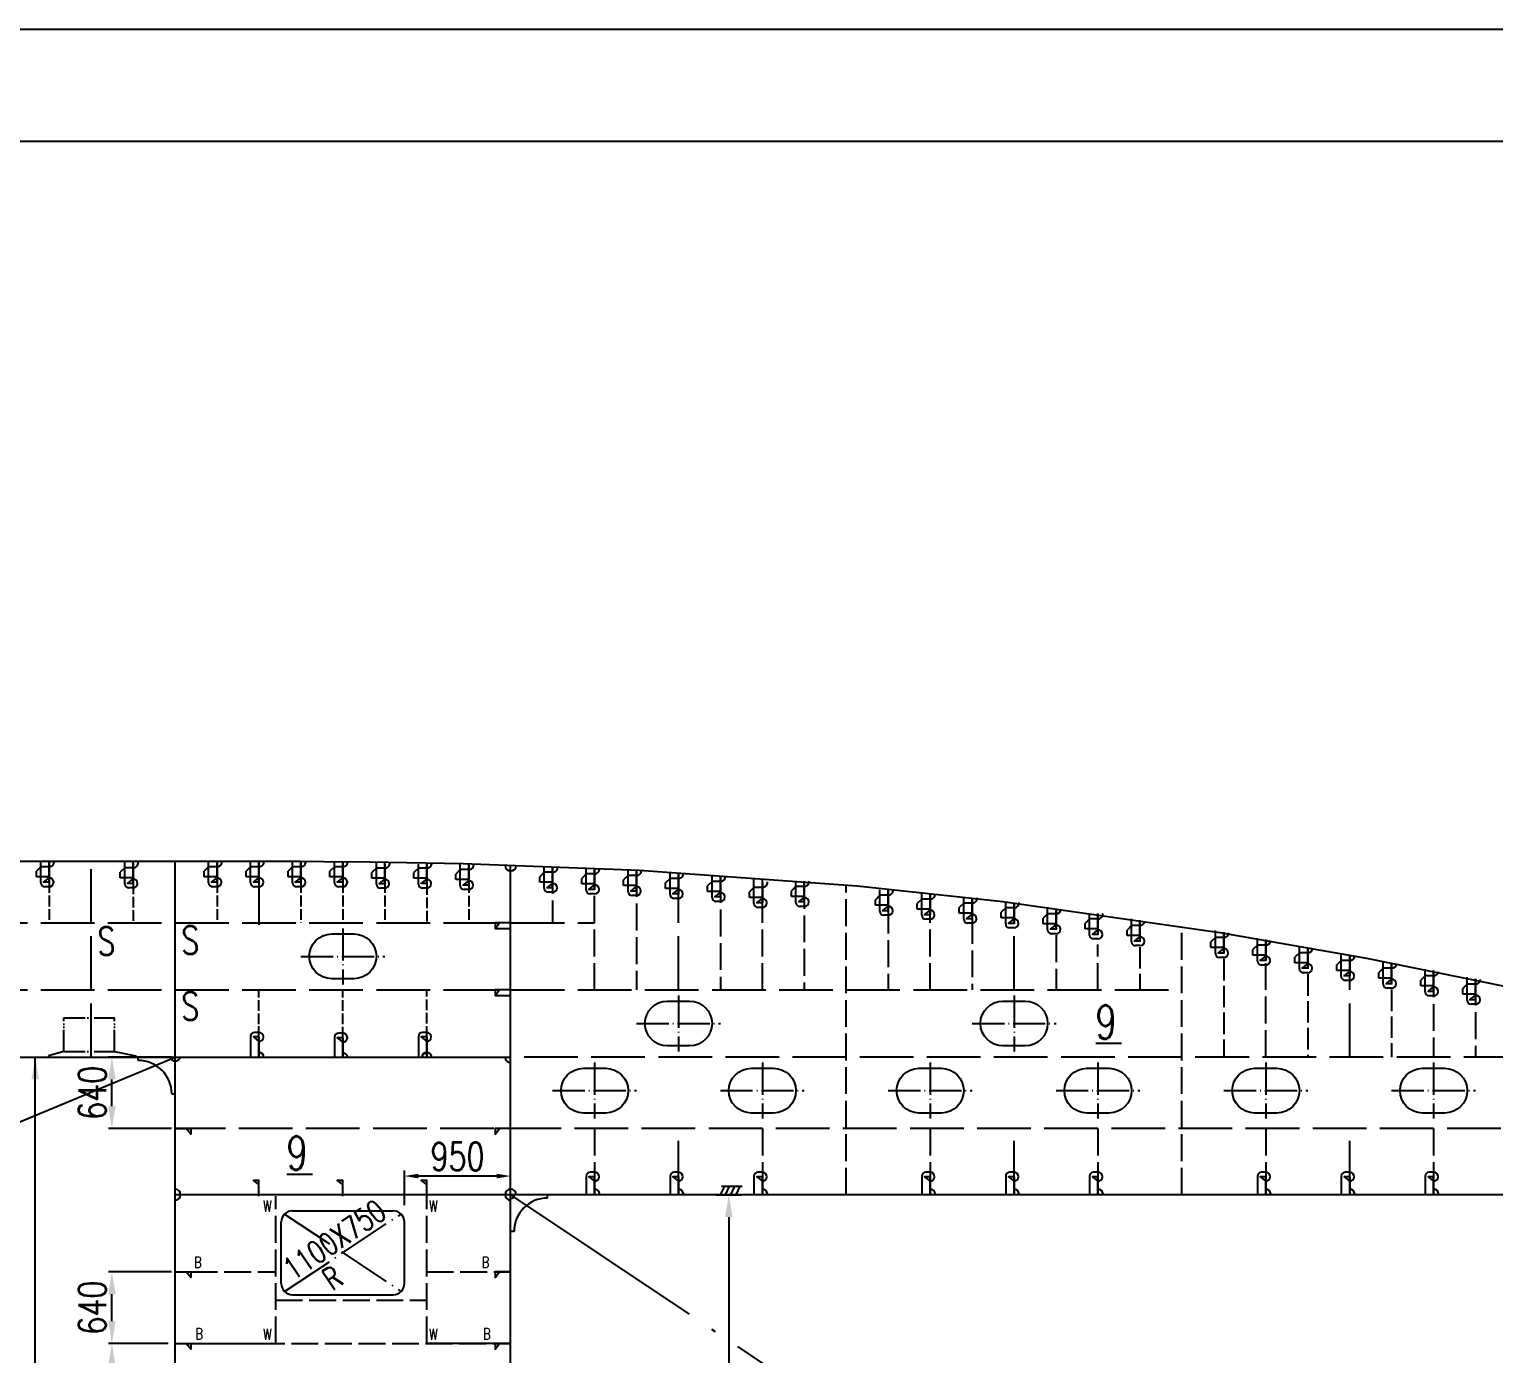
# Model space of a CAD drawing. Extents: x 373818 to 564480, y 322172 to 634257.
# Drawn here: x 522147 to 535238, y 622318 to 634157 of the extents above; entities that cross this region are included whole.
import ezdxf

# ---------------------------------------------------------------- set-up
doc = ezdxf.new("R2010")
doc.units = 0
doc.header["$LTSCALE"] = 40
doc.header["$MEASUREMENT"] = 0
for name, pattern in [('ACAD_ISO02W100', [15, 12, -3]), ('ACAD_ISO04W100', [30.5, 24, -3, 0.5, -3]), ('ACAD_ISO05W100', [34, 24, -3, 0.5, -3, 0.5, -3])]:
    doc.linetypes.add(name, pattern=pattern)
doc.layers.get('0').update_dxf_attribs({"linetype": 'CONTINUOUS'})
doc.layers.get('DEFPOINTS').update_dxf_attribs({"linetype": 'CONTINUOUS'})
for name, color, linetype in [('01CONTINUOUS', 2, 'CONTINUOUS'), ('BT_ENG', 7, 'CONTINUOUS'), ('C-CEN', 4, 'ACAD_ISO04W100'), ('C-CON', 4, 'CONTINUOUS'), ('C-DAS', 4, 'ACAD_ISO02W100'), ('Y-CON', 2, 'CONTINUOUS'), ('Y-DAS', 2, 'ACAD_ISO02W100')]:
    doc.layers.add(name, color=color, linetype=linetype)
doc.styles.add('ROMANS', font='romans.shx', dxfattribs={"width": 0.75, "height": 250, "bigfont": 'hzdx.shx'})
doc.dimstyles.new('DM-100', dxfattribs={"dimscale": 0, "dimtxt": 250, "dimasz": 200, "dimexe": 30, "dimexo": 30, "dimgap": 50, "dimtad": 1, "dimdec": 0, "dimzin": 0, "dimdsep": 46, "dimtxsty": 'ROMANS', "dimcen": 0, "dimclrd": 1, "dimclre": 1, "dimclrt": 1, "dimadec": 0, "dimazin": 0, "dimtfac": 1, "dimtdec": 0, "dimtmove": 0, "dimatfit": 3, "dimfxl": 1, "dimtolj": 1, "dimtzin": 0, "dimarcsym": 0})
doc.dimstyles.new('DM-50', dxfattribs={"dimscale": 50, "dimtxt": 1, "dimasz": 2.5, "dimexe": 1, "dimexo": 1, "dimgap": 1, "dimtad": 1, "dimdec": 0, "dimdsep": 46, "dimtxsty": 'ROMANS', "dimblk1": 'CLOSEDBLANK', "dimblk2": 'CLOSEDBLANK', "dimcen": 0, "dimclrd": 1, "dimclre": 1, "dimclrt": 1, "dimadec": 0, "dimazin": 0, "dimtfac": 1, "dimtdec": 0, "dimtmove": 0, "dimatfit": 3, "dimldrblk": 'CLOSEDBLANK', "dimfxl": 1, "dimtolj": 1, "dimarcsym": 0})

# ---------------------------------------------------------------- blocks, each defined once
blk = doc.blocks.new('*D10')
at = {"color": 1, "linetype": 'ByBlock', "transparency": 16777216}
for p, q in [((527905, 624884), (528430, 624884)), ((528400, 624684), (528400, 617564)), ((527949, 617364), (528430, 617364))]:
    blk.add_line(p, q, dxfattribs=at)
for points in [[(528367, 624684), (528434, 624684), (528400, 624884)], [(528367, 617564), (528434, 617564), (528400, 617364)]]:
    blk.add_solid(points, dxfattribs=at)
at = {"layer": 'DEFPOINTS', "color": 0, "linetype": 'ByBlock', "transparency": 16777216}
for p in [(527875, 624884), (527919, 617364), (528400, 617364)]:
    blk.add_point(p, dxfattribs=at)
at = {"color": 1, "linetype": 'ByBlock', "transparency": 16777216, "insert": (528225, 621124), "char_height": 250, "attachment_point": 5, "rotation": 90, "style": 'ROMANS'}
blk.add_mtext('\\A1;7508', dxfattribs=at)
blk = doc.blocks.new('*D25')
at = {"color": 1, "linetype": 'ByBlock', "transparency": 16777216}
for p, q in [((523390, 623554), (522856, 623554)), ((522886, 617564), (522886, 623354)), ((523420, 617364), (522856, 617364))]:
    blk.add_line(p, q, dxfattribs=at)
for points in [[(522853, 623354), (522919, 623354), (522886, 623554)], [(522853, 617564), (522919, 617564), (522886, 617364)]]:
    blk.add_solid(points, dxfattribs=at)
at = {"layer": 'DEFPOINTS', "color": 0, "linetype": 'ByBlock', "transparency": 16777216}
for p in [(522886, 623554), (523420, 623554), (523450, 617364)]:
    blk.add_point(p, dxfattribs=at)
at = {"color": 1, "linetype": 'ByBlock', "transparency": 16777216, "insert": (522711, 620459), "char_height": 250, "attachment_point": 5, "rotation": 90, "style": 'ROMANS'}
blk.add_mtext('\\A1;10X619', dxfattribs=at)
blk = doc.blocks.new('A$C3512239F')
at = {"color": 7, "linetype": 'Continuous'}
for p, q in [((475, 450), (275, 450)), ((275, 50), (475, 50))]:
    blk.add_line(p, q, dxfattribs=at)
at = {"color": 7, "linetype": 'ACAD_ISO04W100', "ltscale": 0.3}
for p, q in [((375, 0), (375, 500)), ((0, 250), (750, 250))]:
    blk.add_line(p, q, dxfattribs=at)
at = {"color": 7, "linetype": 'Continuous'}
for centre, start, end in [((275, 250), 90, 270), ((475, 250), 270, 90)]:
    blk.add_arc(centre, 200, start, end, dxfattribs=at)
blk = doc.blocks.new('*D53')
at = {"color": 1, "linetype": 'ByBlock', "transparency": 16777216}
for p, q in [((523420, 624194), (522856, 624194)), ((522886, 623754), (522886, 623994))]:
    blk.add_line(p, q, dxfattribs=at)
for points in [[(522853, 623994), (522919, 623994), (522886, 624194)], [(522853, 623754), (522919, 623754), (522886, 623554)]]:
    blk.add_solid(points, dxfattribs=at)
at = {"layer": 'DEFPOINTS', "color": 0, "linetype": 'ByBlock', "transparency": 16777216}
for p in [(522886, 624194), (523450, 624194), (523390, 623554)]:
    blk.add_point(p, dxfattribs=at)
at = {"color": 1, "linetype": 'ByBlock', "transparency": 16777216, "insert": (522711, 623874), "char_height": 250, "attachment_point": 5, "rotation": 90, "style": 'ROMANS'}
blk.add_mtext('\\A1;640', dxfattribs=at)
blk = doc.blocks.new('*D54')
at = {"color": 1, "linetype": 'ByBlock', "transparency": 16777216}
for p, q in [((523420, 626114), (522856, 626114)), ((522886, 625674), (522886, 625914)), ((523420, 625474), (522856, 625474))]:
    blk.add_line(p, q, dxfattribs=at)
for points in [[(522853, 625914), (522919, 625914), (522886, 626114)], [(522853, 625674), (522919, 625674), (522886, 625474)]]:
    blk.add_solid(points, dxfattribs=at)
at = {"layer": 'DEFPOINTS', "color": 0, "linetype": 'ByBlock', "transparency": 16777216}
for p in [(522886, 626114), (523450, 626114), (523450, 625474)]:
    blk.add_point(p, dxfattribs=at)
at = {"color": 1, "linetype": 'ByBlock', "transparency": 16777216, "insert": (522711, 625794), "char_height": 250, "attachment_point": 5, "rotation": 90, "style": 'ROMANS'}
blk.add_mtext('\\A1;640', dxfattribs=at)
blk = doc.blocks.new('*D240')
at = {"color": 1, "linetype": 'ByBlock', "transparency": 16777216}
for p, q in [((525500, 624790), (525500, 625100)), ((526450, 624713), (526450, 625100)), ((526325, 625050), (525625, 625050))]:
    blk.add_line(p, q, dxfattribs=at)
for points in [[(525625, 625071), (525625, 625029), (525500, 625050)], [(526325, 625071), (526325, 625029), (526450, 625050)]]:
    blk.add_solid(points, dxfattribs=at)
at = {"layer": 'DEFPOINTS', "color": 0, "linetype": 'ByBlock', "transparency": 16777216}
for p in [(525500, 625050), (525500, 624740), (526450, 624663)]:
    blk.add_point(p, dxfattribs=at)
at = {"color": 1, "linetype": 'ByBlock', "transparency": 16777216, "insert": (525975, 625225), "char_height": 250, "attachment_point": 5, "style": 'ROMANS'}
blk.add_mtext('\\A1;950', dxfattribs=at)
blk = doc.blocks.new('_CLOSEDBLANK')
at = {"color": 0, "linetype": 'ByBlock'}
for p, q in [((-1, 0.17), (0, 0)), ((-1, 0.17), (-1, -0.17)), ((0, 0), (-1, -0.17))]:
    blk.add_line(p, q, dxfattribs=at)

msp = doc.modelspace()

# ---------------------------------------------------------------- linework, layer by layer
at = {"color": 2}
msp.add_line((447392.4, 633156.63), (562792.4, 633156.63), dxfattribs=at)
at = {"color": 7, "ltscale": 0.2}
for p, q in [((522250.32, 626671.73), (522210.32, 626631.73)), ((522250.32, 626527.72), (522250.32, 626719.88)), ((522325.33, 626671.73), (522250.32, 626671.73)), ((523000.32, 626661.73), (522960.32, 626621.73)), ((523000.32, 626517.72), (523000.32, 626709.88)), ((523075.33, 626661.73), (523000.32, 626661.73)), ((523750.32, 626671.73), (523710.32, 626631.73)), ((523750.32, 626671.73), (523710.32, 626631.73)), ((523750.32, 626527.72), (523750.32, 626719.88)), ((523750.32, 626527.72), (523750.32, 626719.88)), ((523825.33, 626671.73), (523750.32, 626671.73)), ((523825.33, 626671.73), (523750.32, 626671.73)), ((524125.32, 626671.73), (524085.32, 626631.73)), ((524125.32, 626671.73), (524085.32, 626631.73)), ((524125.32, 626527.72), (524125.32, 626719.88)), ((524125.32, 626527.72), (524125.32, 626719.88)), ((524200.33, 626671.73), (524125.32, 626671.73)), ((524200.33, 626671.73), (524125.32, 626671.73)), ((524500.32, 626671.73), (524460.32, 626631.73)), ((524500.32, 626671.73), (524460.32, 626631.73)), ((524500.32, 626527.72), (524500.32, 626719.88)), ((524500.32, 626527.72), (524500.32, 626719.88)), ((524575.33, 626671.73), (524500.32, 626671.73)), ((524575.33, 626671.73), (524500.32, 626671.73)), ((524875.32, 626671.73), (524835.32, 626631.73)), ((524875.32, 626527.72), (524875.32, 626719.88)), ((524950.33, 626671.73), (524875.32, 626671.73)), ((525250.32, 626658.38), (525210.32, 626618.38)), ((525250.32, 626514.37), (525250.32, 626706.53)), ((525325.33, 626658.38), (525250.32, 626658.38)), ((525625.32, 626659.06), (525585.32, 626619.06)), ((525625.32, 626515.05), (525625.32, 626693.27)), ((525700.33, 626659.06), (525625.32, 626659.06)), ((526000.32, 626645.73), (525960.32, 626605.73)), ((526000.32, 626501.41), (526000.32, 626693.57)), ((526075.33, 626645.73), (526000.32, 626645.73)), ((526750.32, 626477.63), (526750.32, 626669.79)), ((527125.32, 626463.35), (527125.32, 626655.51)), ((527500.32, 626449.07), (527500.32, 626641.23)), ((522210.32, 626582.18), (522210.32, 626631.73)), ((522325.32, 626582.18), (522210.32, 626582.18)), ((522960.32, 626572.18), (522960.32, 626621.73)), ((523075.32, 626572.18), (522960.32, 626572.18)), ((523710.32, 626582.18), (523710.32, 626631.73)), ((523710.32, 626582.18), (523710.32, 626631.73)), ((523825.32, 626582.18), (523710.32, 626582.18)), ((523825.32, 626582.18), (523710.32, 626582.18)), ((524085.32, 626582.18), (524085.32, 626631.73)), ((524085.32, 626582.18), (524085.32, 626631.73)), ((524200.32, 626582.18), (524085.32, 626582.18)), ((524200.32, 626582.18), (524085.32, 626582.18)), ((524460.32, 626582.18), (524460.32, 626631.73)), ((524460.32, 626582.18), (524460.32, 626631.73)), ((524575.32, 626582.18), (524460.32, 626582.18)), ((524575.32, 626582.18), (524460.32, 626582.18)), ((524835.32, 626582.18), (524835.32, 626631.73)), ((524950.32, 626582.18), (524835.32, 626582.18)), ((525210.32, 626568.83), (525210.32, 626618.38)), ((525325.32, 626568.83), (525210.32, 626568.83)), ((525585.32, 626569.51), (525585.32, 626619.06)), ((525700.32, 626569.51), (525585.32, 626569.51)), ((525960.32, 626556.18), (525960.32, 626605.73)), ((526075.32, 626556.18), (525960.32, 626556.18)), ((526750.32, 626621.64), (526710.32, 626581.64)), ((526710.32, 626532.09), (526710.32, 626581.64)), ((526825.32, 626532.09), (526710.32, 626532.09)), ((526825.33, 626621.64), (526750.32, 626621.64)), ((527125.32, 626607.37), (527085.32, 626567.37)), ((527085.32, 626517.82), (527085.32, 626567.37)), ((527200.32, 626517.82), (527085.32, 626517.82)), ((527200.33, 626607.37), (527125.32, 626607.37)), ((527500.32, 626593.09), (527460.32, 626553.09)), ((527460.32, 626503.54), (527460.32, 626553.09)), ((527575.33, 626593.09), (527500.32, 626593.09)), ((527875.32, 626567.03), (527835.32, 626527.03)), ((527835.32, 626477.48), (527835.32, 626527.03)), ((527875.32, 626423.01), (527875.32, 626615.17)), ((527950.33, 626567.03), (527875.32, 626567.03)), ((528250.32, 626540.12), (528210.32, 626500.12)), ((528250.32, 626396.11), (528250.32, 626588.27)), ((528325.33, 626540.12), (528250.32, 626540.12)), ((528625.32, 626342.79), (528625.32, 626566.75)), ((529000.32, 626351.32), (529000.32, 626543.48)), ((527575.32, 626503.54), (527460.32, 626503.54)), ((527950.32, 626477.48), (527835.32, 626477.48)), ((528210.32, 626450.58), (528210.32, 626500.12)), ((528325.32, 626450.58), (528210.32, 626450.58)), ((528625.32, 626486.8), (528585.32, 626446.8)), ((528585.32, 626397.25), (528585.32, 626446.8)), ((528700.32, 626397.25), (528585.32, 626397.25)), ((528700.33, 626486.8), (528625.32, 626486.8)), ((529000.32, 626495.34), (528960.32, 626455.34)), ((528960.32, 626405.79), (528960.32, 626455.34)), ((529075.32, 626405.79), (528960.32, 626405.79)), ((529075.33, 626495.34), (529000.32, 626495.34)), ((529750.32, 626416.6), (529710.32, 626376.6)), ((529710.32, 626327.05), (529710.32, 626376.6)), ((529750.32, 626272.59), (529750.32, 626464.75)), ((529825.33, 626416.6), (529750.32, 626416.6)), ((530125.32, 626381.14), (530085.32, 626341.14)), ((530125.32, 626237.13), (530125.32, 626429.29)), ((530200.33, 626381.14), (530125.32, 626381.14)), ((530500.32, 626201.45), (530500.32, 626393.61)), ((529825.32, 626327.05), (529710.32, 626327.05)), ((530085.32, 626291.59), (530085.32, 626341.14)), ((530200.32, 626291.59), (530085.32, 626291.59)), ((530500.32, 626345.46), (530460.32, 626305.46)), ((530460.32, 626255.92), (530460.32, 626305.46)), ((530575.32, 626255.92), (530460.32, 626255.92)), ((530575.33, 626345.46), (530500.32, 626345.46)), ((530875.32, 626303.61), (530835.32, 626263.61)), ((530835.32, 626214.06), (530835.32, 626263.61)), ((530875.32, 626159.6), (530875.32, 626351.76)), ((530950.33, 626303.61), (530875.32, 626303.61)), ((531250.32, 626250.66), (531210.32, 626210.66)), ((531250.32, 626106.64), (531250.32, 626310.18)), ((531325.33, 626250.66), (531250.32, 626250.66)), ((531625.32, 626060.85), (531625.32, 626253.01)), ((530950.32, 626214.06), (530835.32, 626214.06)), ((531210.32, 626161.11), (531210.32, 626210.66)), ((531325.32, 626161.11), (531210.32, 626161.11)), ((531625.32, 626204.86), (531585.32, 626164.86)), ((531585.32, 626115.32), (531585.32, 626164.86)), ((531700.32, 626115.32), (531585.32, 626115.32)), ((531700.33, 626204.86), (531625.32, 626204.86)), ((532000.32, 626144.75), (531960.32, 626104.75)), ((532000.32, 626000.74), (532000.32, 626205.81)), ((532075.33, 626144.75), (532000.32, 626144.75)), ((531960.32, 626055.2), (531960.32, 626104.75)), ((532075.32, 626055.2), (531960.32, 626055.2)), ((532750.32, 626038.85), (532710.32, 625998.85)), ((532710.32, 625949.3), (532710.32, 625998.85)), ((532750.32, 625894.83), (532750.32, 626099.9)), ((532825.33, 626038.85), (532750.32, 626038.85)), ((533125.32, 625827.44), (533125.32, 626032.51)), ((532825.32, 625949.3), (532710.32, 625949.3)), ((533125.32, 625971.45), (533085.32, 625931.45)), ((533085.32, 625881.9), (533085.32, 625931.45)), ((533200.32, 625881.9), (533085.32, 625881.9)), ((533200.33, 625971.45), (533125.32, 625971.45)), ((533500.32, 625902.53), (533460.32, 625862.53)), ((533460.32, 625812.98), (533460.32, 625862.53)), ((533500.32, 625758.51), (533500.32, 625963.59)), ((533575.33, 625902.53), (533500.32, 625902.53)), ((533875.32, 625689.59), (533875.32, 625894.66)), ((533575.32, 625812.98), (533460.32, 625812.98)), ((533875.32, 625833.6), (533835.32, 625793.6)), ((533835.32, 625744.05), (533835.32, 625793.6)), ((533950.32, 625744.05), (533835.32, 625744.05)), ((533950.33, 625833.6), (533875.32, 625833.6)), ((534250.32, 625764.67), (534210.32, 625724.67)), ((534210.32, 625675.12), (534210.32, 625724.67)), ((534250.32, 625620.66), (534250.32, 625825.73)), ((534325.33, 625764.67), (534250.32, 625764.67)), ((534625.32, 625551.73), (534625.32, 625756.81)), ((534325.32, 625675.12), (534210.32, 625675.12)), ((534625.32, 625695.75), (534585.32, 625655.75)), ((534585.32, 625606.2), (534585.32, 625655.75)), ((534700.32, 625606.2), (534585.32, 625606.2)), ((534700.33, 625695.75), (534625.32, 625695.75)), ((535000.32, 625621.7), (534960.32, 625581.7)), ((535000.32, 625477.68), (535000.32, 625682.76)), ((535075.33, 625621.7), (535000.32, 625621.7)), ((534960.32, 625532.15), (534960.32, 625581.7)), ((535075.32, 625532.15), (534960.32, 625532.15)), ((524125.32, 625154.88), (524125.32, 624976.66)), ((524125.32, 625154.88), (524125.32, 624976.66)), ((524875.32, 625148.1), (524875.32, 624969.88)), ((525625.32, 625154.88), (525625.32, 624976.66)), ((527125.32, 623904.88), (527125.32, 623739.88)), ((527875.32, 623904.88), (527875.32, 623739.88)), ((528625.32, 623904.88), (528625.32, 623739.88)), ((530125.32, 623904.88), (530125.32, 623739.88)), ((530875.32, 623904.88), (530875.32, 623739.88)), ((531625.32, 623904.88), (531625.32, 623739.88)), ((533125.32, 623904.88), (533125.32, 623739.88)), ((533875.32, 623904.88), (533875.32, 623739.88)), ((534625.32, 623904.88), (534625.32, 623739.88))]:
    msp.add_line(p, q, dxfattribs=at)
for p, q in [((522325.32, 626492.72), (522285.32, 626492.72)), ((523075.32, 626482.72), (523035.32, 626482.72)), ((523825.32, 626492.72), (523785.32, 626492.72)), ((523825.32, 626492.72), (523785.32, 626492.72)), ((524200.32, 626492.72), (524160.32, 626492.72)), ((524200.32, 626492.72), (524160.32, 626492.72)), ((524575.32, 626492.72), (524535.32, 626492.72)), ((524575.32, 626492.72), (524535.32, 626492.72)), ((524950.32, 626492.72), (524910.32, 626492.72)), ((525325.32, 626479.37), (525285.32, 626479.37)), ((525700.32, 626480.05), (525660.32, 626480.05)), ((526075.32, 626466.41), (526035.32, 626466.41)), ((526825.32, 626442.63), (526785.32, 626442.63)), ((527200.32, 626428.35), (527160.32, 626428.35)), ((527575.32, 626414.07), (527535.32, 626414.07)), ((527950.32, 626388.01), (527910.32, 626388.01)), ((528325.32, 626361.11), (528285.32, 626361.11)), ((528700.32, 626307.79), (528660.32, 626307.79)), ((529075.32, 626316.32), (529035.32, 626316.32)), ((526310.32, 626119.88), (526450.32, 626119.88)), ((529825.32, 626237.59), (529785.32, 626237.59)), ((530200.32, 626202.13), (530160.32, 626202.13)), ((530575.32, 626166.45), (530535.32, 626166.45)), ((530950.32, 626124.6), (530910.32, 626124.6)), ((531325.32, 626071.64), (531285.32, 626071.64)), ((531700.32, 626025.85), (531660.32, 626025.85)), ((532075.32, 625965.74), (532035.32, 625965.74)), ((532825.32, 625859.83), (532785.32, 625859.83)), ((533200.32, 625792.44), (533160.32, 625792.44)), ((533575.32, 625723.51), (533535.32, 625723.51)), ((533950.32, 625654.59), (533910.32, 625654.59)), ((526310.32, 625519.88), (526450.32, 625519.88)), ((534325.32, 625585.66), (534285.32, 625585.66)), ((534700.32, 625516.73), (534660.32, 625516.73)), ((535075.32, 625442.68), (535035.32, 625442.68)), ((524200.32, 625189.88), (524160.32, 625189.88)), ((524200.32, 625189.88), (524160.32, 625189.88)), ((524950.32, 625183.1), (524910.32, 625183.1)), ((525700.32, 625189.88), (525660.32, 625189.88)), ((531679.82, 625093.95), (531909.3, 625093.95)), ((522200.32, 607469.88), (522200.32, 624969.88)), ((523120.32, 624939.88), (523120.32, 624969.88)), ((523420.32, 624639.88), (523450.32, 624639.88)), ((524448.64, 623922.55), (524678.12, 623922.55)), ((527200.32, 623939.88), (527160.32, 623939.88)), ((527950.32, 623939.88), (527910.32, 623939.88)), ((528700.32, 623939.88), (528660.32, 623939.88)), ((530200.32, 623939.88), (530160.32, 623939.88)), ((530950.32, 623939.88), (530910.32, 623939.88)), ((531700.32, 623939.88), (531660.32, 623939.88)), ((533200.32, 623939.88), (533160.32, 623939.88)), ((533950.32, 623939.88), (533910.32, 623939.88)), ((534700.32, 623939.88), (534660.32, 623939.88)), ((528361.6, 623815.28), (528324.23, 623739.88)), ((528334.99, 623815.28), (528520.52, 623815.28)), ((528404.89, 623815.28), (528367.52, 623739.88)), ((528451.46, 623815.28), (528414.09, 623739.88)), ((528499.35, 623815.28), (528461.98, 623739.88)), ((526780.32, 623709.88), (526780.32, 623739.88)), ((528290.56, 623739.88), (528513.65, 623739.88)), ((524400.32, 622945.88), (524400.32, 623495.88)), ((524500.32, 623595.88), (525400.32, 623595.88)), ((525500.32, 622945.88), (525500.32, 623495.88)), ((526480.32, 623409.88), (526450.32, 623409.88)), ((524500.32, 622845.88), (525400.32, 622845.88))]:
    msp.add_line(p, q)
for centre, start, end in [((522325.33, 626716.72), 270, 4.022447), ((523075.33, 626706.72), 270, 4.022447), ((523825.33, 626716.72), 270, 4.022447), ((523825.33, 626716.72), 270, 4.022447), ((524200.33, 626716.72), 270, 4.022447), ((524200.33, 626716.72), 270, 4.022447), ((524575.33, 626716.72), 270, 4.022447), ((524575.33, 626716.72), 270, 4.022447), ((524950.33, 626716.72), 270, 4.022447), ((525325.33, 626703.37), 270, 4.022447), ((525700.33, 626704.05), 270, 352.662803), ((526075.33, 626690.41), 270, 4.022447), ((526825.33, 626666.63), 270, 4.022447), ((527200.33, 626652.36), 270, 4.022447), ((527575.33, 626638.08), 270, 4.022447), ((527950.33, 626612.02), 270, 4.022447), ((528325.33, 626585.11), 270, 4.022447), ((528700.33, 626531.79), 270, 4.022447), ((529075.33, 626540.33), 270, 4.022447), ((529825.33, 626461.59), 270, 4.022447), ((530200.33, 626426.13), 270, 4.022447), ((530575.33, 626390.45), 270, 4.022447), ((530950.33, 626348.6), 270, 4.022447), ((531325.33, 626295.65), 270, 355.34759), ((531700.33, 626249.85), 270, 4.022447), ((532075.33, 626189.74), 270, 354.145694), ((532825.33, 626083.84), 270, 354.145694), ((533200.33, 626016.44), 270, 354.145694), ((533575.33, 625947.52), 270, 354.145694), ((533950.33, 625878.59), 270, 354.145694), ((534325.33, 625809.66), 270, 354.145694), ((534700.33, 625740.74), 270, 354.145694), ((535075.33, 625666.69), 270, 354.145694), ((524200.33, 624965.87), 360, 90), ((524950.33, 624959.09), 13.872596, 90), ((525700.31, 624965.87), 90, 180), ((525700.31, 624959.09), 90, 166.127404), ((525700.33, 624965.87), 5.106207, 90), ((527200.33, 623743.03), 4.65241, 90), ((527950.33, 623743.03), 4.65241, 90), ((528700.33, 623743.03), 4.65241, 90), ((530200.33, 623743.03), 4.65241, 90), ((530950.33, 623743.03), 4.65241, 90), ((531700.33, 623743.03), 4.65241, 90), ((533200.33, 623743.03), 4.65241, 90), ((533950.33, 623743.03), 4.65241, 90), ((534700.33, 623743.03), 4.65241, 90)]:
    msp.add_arc(centre, 44.99, start, end, dxfattribs=at)
for centre, radius, start, end in [((522285.32, 626527.72), 35, 180, 270), ((522325.32, 626532.72), 40, 270, 90), ((523035.32, 626517.72), 35, 180, 270), ((523075.32, 626522.72), 40, 270, 90), ((523785.32, 626527.72), 35, 180, 270), ((523785.32, 626527.72), 35, 180, 270), ((523825.32, 626532.72), 40, 270, 90), ((523825.32, 626532.72), 40, 270, 90), ((524160.32, 626527.72), 35, 180, 270), ((524160.32, 626527.72), 35, 180, 270), ((524200.32, 626532.72), 40, 270, 90), ((524200.32, 626532.72), 40, 270, 90), ((524535.32, 626527.72), 35, 180, 270), ((524535.32, 626527.72), 35, 180, 270), ((524575.32, 626532.72), 40, 270, 90), ((524575.32, 626532.72), 40, 270, 90), ((524910.32, 626527.72), 35, 180, 270), ((524950.32, 626532.72), 40, 270, 90), ((525285.32, 626514.37), 35, 180, 270), ((525325.32, 626519.37), 40, 270, 90), ((525660.32, 626515.05), 35, 180, 270), ((525700.32, 626520.05), 40, 270, 90), ((526075.32, 626506.41), 40, 270, 90), ((526825.32, 626482.63), 40, 270, 90), ((527200.32, 626468.35), 40, 270, 90), ((526035.32, 626501.41), 35, 180, 270), ((526785.32, 626477.63), 35, 180, 270), ((527160.32, 626463.35), 35, 180, 270), ((527535.32, 626449.07), 35, 180, 270), ((527575.32, 626454.07), 40, 270, 90), ((527910.32, 626423.01), 35, 180, 270), ((527950.32, 626428.01), 40, 270, 90), ((528285.32, 626396.11), 35, 180, 270), ((528325.32, 626401.11), 40, 270, 90), ((528700.32, 626347.79), 40, 270, 90), ((529075.32, 626356.32), 40, 270, 90), ((528660.32, 626342.79), 35, 180, 270), ((529035.32, 626351.32), 35, 180, 270), ((529785.32, 626272.59), 35, 180, 270), ((529825.32, 626277.59), 40, 270, 90), ((530200.32, 626242.13), 40, 270, 90), ((530575.32, 626206.45), 40, 270, 90), ((530160.32, 626237.13), 35, 180, 270), ((530535.32, 626201.45), 35, 180, 270), ((530910.32, 626159.6), 35, 180, 270), ((530950.32, 626164.6), 40, 270, 90), ((531325.32, 626111.64), 40, 270, 90), ((531285.32, 626106.64), 35, 180, 270), ((531660.32, 626060.85), 35, 180, 270), ((531700.32, 626065.85), 40, 270, 90), ((532035.32, 626000.74), 35, 180, 270), ((532075.32, 626005.74), 40, 270, 90), ((532785.32, 625894.83), 35, 180, 270), ((532825.32, 625899.83), 40, 270, 90), ((533200.32, 625832.44), 40, 270, 90), ((533160.32, 625827.44), 35, 180, 270), ((533535.32, 625758.51), 35, 180, 270), ((533575.32, 625763.51), 40, 270, 90), ((533950.32, 625694.59), 40, 270, 90), ((533910.32, 625689.59), 35, 180, 270), ((534285.32, 625620.66), 35, 180, 270), ((534325.32, 625625.66), 40, 270, 90), ((534700.32, 625556.73), 40, 270, 90), ((534660.32, 625551.73), 35, 180, 270), ((535035.32, 625477.68), 35, 180, 270), ((535075.32, 625482.68), 40, 270, 90), ((524160.32, 625154.88), 35, 90, 180), ((524160.32, 625154.88), 35, 90, 180), ((524200.32, 625149.88), 40, 270, 90), ((524200.32, 625149.88), 40, 270, 90), ((524910.32, 625148.1), 35, 90, 180), ((524950.32, 625143.1), 40, 270, 90), ((525660.32, 625154.88), 35, 90, 180), ((525700.32, 625149.88), 40, 270, 90), ((523120.32, 624639.88), 300, 0, 90), ((527160.32, 623904.88), 35, 90, 180), ((527200.32, 623899.88), 40, 270, 90), ((527910.32, 623904.88), 35, 90, 180), ((527950.32, 623899.88), 40, 270, 90), ((528660.32, 623904.88), 35, 90, 180), ((528700.32, 623899.88), 40, 270, 90), ((530160.32, 623904.88), 35, 90, 180), ((530200.32, 623899.88), 40, 270, 90), ((530910.32, 623904.88), 35, 90, 180), ((530950.32, 623899.88), 40, 270, 90), ((531660.32, 623904.88), 35, 90, 180), ((531700.32, 623899.88), 40, 270, 90), ((533160.32, 623904.88), 35, 90, 180), ((533200.32, 623899.88), 40, 270, 90), ((533910.32, 623904.88), 35, 90, 180), ((533950.32, 623899.88), 40, 270, 90), ((534660.32, 623904.88), 35, 90, 180), ((534700.32, 623899.88), 40, 270, 90), ((523450.32, 623739.88), 50, 270, 90), ((526450.32, 623739.88), 50, 360, 270), ((526450.32, 623739.88), 35, 270, 360), ((526780.32, 623409.88), 300, 90, 180), ((524500.32, 623495.88), 100, 90, 180), ((525400.32, 623495.88), 100, 0, 90), ((524500.32, 622945.88), 100, 180, 270), ((525400.32, 622945.88), 100, 270, 0)]:
    msp.add_arc(centre, radius, start, end)
at = {"color": 1, "linetype": 'ByBlock'}
msp.add_solid([(522166.99, 624769.88), (522233.65, 624769.88), (522200.32, 624969.88)], dxfattribs=at)
at = {"layer": '01CONTINUOUS'}
for p, q in [((455541.17, 626719.88), (524571.73, 626719.88)), ((526450.32, 605769.83), (526450.32, 626684.07)), ((523450.32, 605719.88), (523450.32, 625119.88)), ((450690.32, 624969.88), (526450.32, 624969.88)), ((451450.32, 624969.88), (526450.32, 624969.88)), ((526450.32, 623739.88), (523450.32, 623739.88)), ((539200.32, 623739.88), (526450.32, 623739.88)), ((523590.32, 622409.88), (523850.32, 622409.88)), ((523590.32, 622409.88), (524198.81, 622409.88)), ((526310.32, 622409.88), (525700.32, 622409.88))]:
    msp.add_line(p, q, dxfattribs=at)
msp.add_lwpolyline([(476450.32, 626719.88), (515850.32, 626719.88), (517850.32, 626719.88), (521100.32, 626719.88), (522983.42, 626719.88), (524350.32, 626719.88), (524553.22, 626719.88), (524570.92, 626719.88), (524780.52, 626719.38), (525187.72, 626716.28), (526024.62, 626700.28), (527600.32, 626640.28), (529546.32, 626500.68), (530850.32, 626360.78), (532788.32, 626083.31), (534100.32, 625854.06), (536393.32, 625390.47)], dxfattribs=at)
at = {"layer": 'BT_ENG'}
msp.add_line((444892.4, 634156.63), (563792.4, 634156.63), dxfattribs=at)
at = {"layer": 'C-CEN', "ltscale": 2}
for p, q in [((481450.32, 607469.88), (523450.32, 624969.88)), ((526450.32, 623739.88), (545200.32, 611179.88))]:
    msp.add_line(p, q, dxfattribs=at)
at = {"layer": 'C-CEN', "ltscale": 0.5}
for p, q in [((524429.61, 622875.17), (525471.03, 623566.59)), ((524429.61, 623566.59), (525471.03, 622875.17))]:
    msp.add_line(p, q, dxfattribs=at)
at = {"layer": 'C-CON', "linetype": 'ACAD_ISO05W100', "ltscale": 0.2}
for p, q in [((522455.32, 625019.88), (522455.32, 625319.88)), ((522455.32, 625019.88), (522455.32, 625319.88)), ((522455.32, 625319.88), (522910.32, 625319.88)), ((522910.32, 625019.88), (522910.32, 625319.88)), ((522910.32, 625019.88), (522910.32, 625319.88)), ((522455.32, 625019.88), (522320.32, 624981.88)), ((522455.32, 625019.88), (522320.32, 624981.88)), ((522320.32, 624981.88), (522320.32, 624969.88)), ((522320.32, 624981.88), (522320.32, 624969.88)), ((522455.32, 625019.88), (522910.32, 625019.88)), ((522910.32, 625019.88), (523100.32, 624981.88)), ((523100.32, 624981.88), (523100.32, 624969.88)), ((523100.32, 624981.88), (523100.32, 624969.88))]:
    msp.add_line(p, q, dxfattribs=at)
at = {"layer": 'C-CON'}
for centre, start, end in [((526450.32, 626684.07), 183.037405, 356.328346), ((523450.32, 624984.88), 197.457603, 342.542397), ((526450.32, 624969.88), 180, 270)]:
    msp.add_arc(centre, 50, start, end, dxfattribs=at)
at = {"layer": 'C-DAS'}
for p, q in [((451450.32, 626169.88), (527200.32, 626169.88)), ((451450.32, 625569.88), (532450.32, 625569.88)), ((535450.32, 624969.88), (529450.32, 624969.88)), ((537700.32, 624329.88), (523450.32, 624329.88))]:
    msp.add_line(p, q, dxfattribs=at)
at = {"layer": 'C-DAS', "ltscale": 0.5}
for p, q in [((524350.32, 622409.88), (524350.32, 623727.88)), ((525700.32, 622409.88), (525700.32, 623727.88)), ((523590.32, 623049.88), (524350.32, 623049.88)), ((525700.32, 623049.88), (526450.32, 623049.88)), ((524350.32, 622795.88), (525700.32, 622795.88)), ((523590.32, 622409.88), (526450.32, 622409.88))]:
    msp.add_line(p, q, dxfattribs=at)
at = {"layer": 'Y-CON'}
for p, q in [((522325.32, 626532.72), (522325.32, 626719.88)), ((523075.32, 626522.72), (523075.32, 626709.88)), ((523450.32, 625134.88), (523450.32, 626709.88)), ((523825.32, 626532.72), (523825.32, 626719.88)), ((523825.32, 626532.72), (523825.32, 626719.88)), ((524200.32, 626532.72), (524200.32, 626719.88)), ((524200.32, 626532.72), (524200.32, 626719.88)), ((524575.32, 626532.72), (524575.32, 626719.88)), ((524575.32, 626532.72), (524575.32, 626719.88)), ((524950.32, 626532.72), (524950.32, 626719.88)), ((525325.32, 626519.37), (525325.32, 626706.53)), ((525700.32, 626520.05), (525700.32, 626700.05)), ((526075.32, 626506.41), (526075.32, 626693.57)), ((526825.32, 626482.63), (526825.32, 626669.79)), ((527200.32, 626468.35), (527200.32, 626655.51)), ((527575.32, 626454.07), (527575.32, 626641.23)), ((527950.32, 626428.01), (527950.32, 626615.17)), ((528325.32, 626401.11), (528325.32, 626588.27)), ((528700.32, 626347.79), (528700.32, 626534.95)), ((529075.32, 626356.32), (529075.32, 626543.48)), ((529825.32, 626277.59), (529825.32, 626464.75)), ((530200.32, 626242.13), (530200.32, 626429.29)), ((530575.32, 626206.45), (530575.32, 626393.61)), ((530950.32, 626164.6), (530950.32, 626351.76)), ((531325.32, 626111.64), (531325.32, 626298.8)), ((531700.32, 626065.85), (531700.32, 626253.01)), ((532075.32, 626005.74), (532075.32, 626192.9)), ((532825.32, 625899.83), (532825.32, 626086.99)), ((533200.32, 625832.44), (533200.32, 626019.6)), ((533575.32, 625763.51), (533575.32, 625950.67)), ((533950.32, 625694.59), (533950.32, 625881.75)), ((534325.32, 625625.66), (534325.32, 625812.82)), ((534700.32, 625556.73), (534700.32, 625743.89)), ((535075.32, 625482.68), (535075.32, 625669.84)), ((524200.32, 625149.88), (524200.32, 624969.88)), ((524200.32, 625149.88), (524200.32, 624969.88)), ((524200.32, 625143.1), (524200.32, 624969.88)), ((524950.32, 625143.1), (524950.32, 624969.88)), ((525700.32, 625149.88), (525700.32, 624969.88)), ((527200.32, 623899.88), (527200.32, 623739.88)), ((527950.32, 623899.88), (527950.32, 623739.88)), ((528700.32, 623899.88), (528700.32, 623739.88)), ((530200.32, 623899.88), (530200.32, 623739.88)), ((530950.32, 623899.88), (530950.32, 623739.88)), ((531700.32, 623899.88), (531700.32, 623739.88)), ((533200.32, 623899.88), (533200.32, 623739.88)), ((533950.32, 623899.88), (533950.32, 623739.88)), ((534700.32, 623899.88), (534700.32, 623739.88))]:
    msp.add_line(p, q, dxfattribs=at)
for points in [[(522325.32, 626712.72), (522325.32, 626532.72), (522275.32, 626532.72), (522325.32, 626572.72)], [(523075.32, 626702.72), (523075.32, 626522.72), (523025.32, 626522.72), (523075.32, 626562.72)], [(523825.32, 626712.72), (523825.32, 626532.72), (523775.32, 626532.72), (523825.32, 626572.72)], [(523825.32, 626712.72), (523825.32, 626532.72), (523775.32, 626532.72), (523825.32, 626572.72)], [(524200.32, 626712.72), (524200.32, 626532.72), (524150.32, 626532.72), (524200.32, 626572.72)], [(524200.32, 626712.72), (524200.32, 626532.72), (524150.32, 626532.72), (524200.32, 626572.72)], [(524575.32, 626712.72), (524575.32, 626532.72), (524525.32, 626532.72), (524575.32, 626572.72)], [(524575.32, 626712.72), (524575.32, 626532.72), (524525.32, 626532.72), (524575.32, 626572.72)], [(524950.32, 626712.72), (524950.32, 626532.72), (524900.32, 626532.72), (524950.32, 626572.72)], [(525325.32, 626699.37), (525325.32, 626519.37), (525275.32, 626519.37), (525325.32, 626559.37)], [(525700.32, 626700.05), (525700.32, 626520.05), (525650.32, 626520.05), (525700.32, 626560.05)], [(526075.32, 626686.41), (526075.32, 626506.41), (526025.32, 626506.41), (526075.32, 626546.41)], [(526825.32, 626662.63), (526825.32, 626482.63), (526775.32, 626482.63), (526825.32, 626522.63)], [(527200.32, 626648.35), (527200.32, 626468.35), (527150.32, 626468.35), (527200.32, 626508.35)], [(527575.32, 626634.07), (527575.32, 626454.07), (527525.32, 626454.07), (527575.32, 626494.07)], [(527950.32, 626608.01), (527950.32, 626428.01), (527900.32, 626428.01), (527950.32, 626468.01)], [(528325.32, 626581.11), (528325.32, 626401.11), (528275.32, 626401.11), (528325.32, 626441.11)], [(528700.32, 626527.79), (528700.32, 626347.79), (528650.32, 626347.79), (528700.32, 626387.79)], [(529075.32, 626536.32), (529075.32, 626356.32), (529025.32, 626356.32), (529075.32, 626396.32)], [(529825.32, 626457.59), (529825.32, 626277.59), (529775.32, 626277.59), (529825.32, 626317.59)], [(530200.32, 626422.13), (530200.32, 626242.13), (530150.32, 626242.13), (530200.32, 626282.13)], [(530575.32, 626386.45), (530575.32, 626206.45), (530525.32, 626206.45), (530575.32, 626246.45)], [(530950.32, 626344.6), (530950.32, 626164.6), (530900.32, 626164.6), (530950.32, 626204.6)], [(531325.32, 626291.64), (531325.32, 626111.64), (531275.32, 626111.64), (531325.32, 626151.64)], [(531700.32, 626245.85), (531700.32, 626065.85), (531650.32, 626065.85), (531700.32, 626105.85)], [(526450.32, 626169.88), (526310.32, 626169.88), (526310.32, 626119.88), (526350.32, 626169.88)], [(532075.32, 626185.74), (532075.32, 626005.74), (532025.32, 626005.74), (532075.32, 626045.74)], [(532825.32, 626079.83), (532825.32, 625899.83), (532775.32, 625899.83), (532825.32, 625939.83)], [(533200.32, 626012.44), (533200.32, 625832.44), (533150.32, 625832.44), (533200.32, 625872.44)], [(533575.32, 625943.51), (533575.32, 625763.51), (533525.32, 625763.51), (533575.32, 625803.51)], [(533950.32, 625874.59), (533950.32, 625694.59), (533900.32, 625694.59), (533950.32, 625734.59)], [(534325.32, 625805.66), (534325.32, 625625.66), (534275.32, 625625.66), (534325.32, 625665.66)], [(534700.32, 625736.73), (534700.32, 625556.73), (534650.32, 625556.73), (534700.32, 625596.73)], [(535075.32, 625662.68), (535075.32, 625482.68), (535025.32, 625482.68), (535075.32, 625522.68)], [(526450.32, 625569.88), (526310.32, 625569.88), (526310.32, 625519.88), (526350.32, 625569.88)], [(524200.32, 624969.88), (524200.32, 625149.88), (524150.32, 625149.88), (524200.32, 625109.88)], [(524200.32, 624969.88), (524200.32, 625149.88), (524150.32, 625149.88), (524200.32, 625109.88)], [(524950.32, 624969.88), (524950.32, 625143.1), (524900.32, 625143.1), (524950.32, 625103.1)], [(525700.32, 624969.88), (525700.32, 625149.88), (525650.32, 625149.88), (525700.32, 625109.88)], [(523450.32, 624329.88), (523590.32, 624329.88), (523590.32, 624279.88), (523550.32, 624329.88)], [(526450.32, 624329.88), (526310.32, 624329.88), (526310.32, 624279.88), (526350.32, 624329.88)], [(527200.32, 623747.04), (527200.32, 623899.88), (527150.32, 623899.88), (527200.32, 623859.88)], [(527950.32, 623747.04), (527950.32, 623899.88), (527900.32, 623899.88), (527950.32, 623859.88)], [(528700.32, 623747.04), (528700.32, 623899.88), (528650.32, 623899.88), (528700.32, 623859.88)], [(530200.32, 623747.04), (530200.32, 623899.88), (530150.32, 623899.88), (530200.32, 623859.88)], [(530950.32, 623747.04), (530950.32, 623899.88), (530900.32, 623899.88), (530950.32, 623859.88)], [(531700.32, 623747.04), (531700.32, 623899.88), (531650.32, 623899.88), (531700.32, 623859.88)], [(533200.32, 623747.04), (533200.32, 623899.88), (533150.32, 623899.88), (533200.32, 623859.88)], [(533950.32, 623747.04), (533950.32, 623899.88), (533900.32, 623899.88), (533950.32, 623859.88)], [(534700.32, 623747.04), (534700.32, 623899.88), (534650.32, 623899.88), (534700.32, 623859.88)], [(524200.32, 623727.88), (524200.32, 623867.88), (524150.32, 623867.88), (524200.32, 623827.88)], [(524950.32, 623727.88), (524950.32, 623867.88), (524900.32, 623867.88), (524950.32, 623827.88)], [(525700.32, 623727.88), (525700.32, 623867.88), (525650.32, 623867.88), (525700.32, 623827.88)], [(523450.32, 623049.88), (523590.32, 623049.88), (523590.32, 622999.88), (523550.32, 623049.88)], [(523450.32, 623049.88), (523590.32, 623049.88), (523590.32, 622999.88), (523550.32, 623049.88)], [(526450.32, 623049.88), (526310.32, 623049.88), (526310.32, 622999.88), (526350.32, 623049.88)], [(523450.32, 622409.88), (523590.32, 622409.88), (523590.32, 622359.88), (523550.32, 622409.88)], [(523450.32, 622409.88), (523590.32, 622409.88), (523590.32, 622359.88), (523550.32, 622409.88)], [(526450.32, 622409.88), (526310.32, 622409.88), (526310.32, 622359.88), (526350.32, 622409.88)]]:
    msp.add_lwpolyline(points, dxfattribs=at)
at = {"layer": 'Y-DAS'}
for p, q in [((522700.32, 624969.88), (522700.32, 626719.88)), ((527950.32, 625569.88), (527950.32, 626615.17)), ((530950.32, 625569.88), (530950.32, 626137.99)), ((533950.32, 624969.88), (533950.32, 625881.75)), ((529450.32, 624969.88), (526450.32, 624969.88)), ((527950.32, 623739.88), (527950.32, 624329.88)), ((530950.32, 623739.88), (530950.32, 624329.88)), ((533950.32, 623739.88), (533950.32, 624329.88))]:
    msp.add_line(p, q, dxfattribs=at)
at = {"layer": 'Y-DAS', "ltscale": 0.5}
for p, q in [((523450.32, 624969.88), (523450.32, 626718.45)), ((526825.32, 626669.79), (526825.32, 626169.88)), ((527200.32, 625569.88), (527200.32, 626655.51)), ((527575.32, 626641.23), (527575.32, 625569.88)), ((528325.32, 626588.27), (528325.32, 625569.88)), ((528700.32, 625569.88), (528700.32, 626561.37)), ((529075.32, 626536.32), (529075.32, 625569.88)), ((529450.32, 623739.88), (529450.32, 626500.64)), ((529825.32, 626314.42), (529825.32, 625569.88)), ((530200.32, 625569.88), (530200.32, 626285.85)), ((530575.32, 626223.05), (530575.32, 625569.88)), ((532450.32, 623739.88), (532450.32, 626139.94)), ((531325.32, 626058.79), (531325.32, 625569.88)), ((533200.32, 624969.88), (533200.32, 626019.6)), ((531700.32, 625569.88), (531700.32, 625976.07)), ((534700.32, 625743.89), (534700.32, 624969.88)), ((535075.32, 625669.84), (535075.32, 624969.88)), ((527200.32, 624329.88), (527200.32, 623739.88)), ((528700.32, 624329.88), (528700.32, 623739.88)), ((528700.32, 624329.88), (528700.32, 623739.88)), ((530200.32, 624329.88), (530200.32, 623739.88)), ((531700.32, 624329.88), (531700.32, 623739.88)), ((533200.32, 624329.88), (533200.32, 623739.88)), ((534700.32, 624329.88), (534700.32, 623739.88))]:
    msp.add_line(p, q, dxfattribs=at)
at = {"layer": 'Y-DAS', "ltscale": 0.2}
for p, q in [((524200.32, 626719.88), (524200.32, 626169.97)), ((522325.32, 626532.72), (522325.32, 626169.88)), ((523075.32, 626522.72), (523075.32, 626159.88)), ((523825.32, 626532.72), (523825.32, 626169.88)), ((523825.32, 626532.72), (523825.32, 626169.88)), ((524200.32, 626521.81), (524200.32, 626151.74)), ((524575.32, 626532.72), (524575.32, 626169.88)), ((524575.32, 626532.72), (524575.32, 626169.88)), ((524950.32, 626532.72), (524950.32, 626169.88)), ((525325.32, 626532.72), (525325.32, 626182.58)), ((525700.32, 626516.97), (525700.32, 626169.88)), ((526075.32, 626532.41), (526075.32, 626169.88)), ((524200.32, 625143.1), (524200.32, 625569.88)), ((524950.32, 625143.1), (524950.32, 625569.88)), ((525700.32, 625149.88), (525700.32, 625569.88)), ((524200.32, 625149.88), (524200.32, 625271.09)), ((524200.32, 625149.88), (524200.32, 625271.09))]:
    msp.add_line(p, q, dxfattribs=at)
at = {"layer": 'Y-DAS', "ltscale": 0.4}
for p, q in [((532075.32, 626192.9), (532075.32, 625569.88)), ((532825.32, 626086.99), (532825.32, 624969.88)), ((533575.32, 625950.67), (533575.32, 624969.88)), ((534325.32, 625812.82), (534325.32, 624969.88))]:
    msp.add_line(p, q, dxfattribs=at)

# ---------------------------------------------------------------- block references
at = {"layer": 'C-CON', "xscale": -1, "rotation": 180}
for p in [(524575.32, 626119.88), (527575.32, 625519.88), (530575.32, 625519.88), (526825.32, 624919.88), (528325.32, 624919.88), (529825.32, 624919.88), (531325.32, 624919.88), (532825.32, 624919.88), (534325.32, 624919.88)]:
    msp.add_blockref('A$C3512239F', p, dxfattribs=at)

# ---------------------------------------------------------------- texts
at = {"color": 7, "style": 'ROMANS', "width": 0.75}
for s, height, p in [('9', 300, (531675.74, 625132.94)), ('9', 300, (524444.55, 623961.54)), ('W', 100, (524236.05, 623587.82)), ('W', 100, (525720.16, 623587.82)), ('B', 100, (523621.16, 623085.62)), ('B', 100, (526192.33, 623085.62)), ('B', 100, (523631.46, 622445.62)), ('W', 100, (524236.05, 622441.77)), ('W', 100, (525720.16, 622441.77)), ('B', 100, (526202.63, 622445.62))]:
    msp.add_text(s, height=height, dxfattribs=at).set_placement(p)
at = {"char_height": 250, "width": 4189.5335, "attachment_point": 7, "style": 'ROMANS'}
for insert in [(522755.96, 625879.8), (523505.96, 625889.77), (523505.96, 625299.49)]:
    msp.add_mtext('S', dxfattribs=dict(at, insert=insert))
at = {"char_height": 200, "attachment_point": 5, "rotation": 34.19403, "style": 'ROMANS'}
for s, insert in [('1100X750', (524874.25, 623336.57)), ('R', (524857.45, 622995.48))]:
    msp.add_mtext(s, dxfattribs=dict(at, insert=insert))

# ---------------------------------------------------------------- dimensions: what is measured, and where the dimension line sits
for base, p1, p2, override, picture, middle in [((522885.86, 624969.88), (523450.32, 624329.88), (523450.32, 624969.88), {"dimscale": 1, "dimtmove": 1}, '*D54', (522710.86, 624649.88)), ((522885.86, 623049.88), (523390.32, 622409.88), (523450.32, 623049.88), {"dimscale": 1, "dimse1": 1, "dimtmove": 1}, '*D53', (522710.86, 622729.88))]:
    dim = msp.add_linear_dim(base=base, p1=p1, p2=p2, angle=90, dimstyle='DM-100', override=override)
    dim.commit()
    dim.dimension.update_dxf_attribs({"geometry": picture, "text_midpoint": middle, "insert": (0, -1143.85)})
dim = msp.add_linear_dim(base=(525500.32, 623906.03), p1=(526450.32, 623519.52), p2=(525500.32, 623595.88), dimstyle='DM-50')
dim.commit()
dim.dimension.update_dxf_attribs({"geometry": '*D240', "text_midpoint": (525975.32, 624081.03), "insert": (0, -1143.85)})
at = {"layer": 'C-CON'}
for base, p1, p2, text, picture, middle in [((528400.47, 616219.88), (527875.32, 623739.88), (527919.4, 616219.88), '7508', '*D10', (528225.47, 619979.88)), ((522885.86, 622409.88), (523450.32, 616219.88), (523420.32, 622409.88), '10X619', '*D25', (522710.86, 619314.88))]:
    dim = msp.add_linear_dim(base=base, p1=p1, p2=p2, angle=90, text=text, dimstyle='DM-100', override={"dimscale": 1, "dimtmove": 1}, dxfattribs=at)
    dim.commit()
    dim.dimension.update_dxf_attribs({"geometry": picture, "text_midpoint": middle, "insert": (0, -1143.85)})

doc.saveas('drawing.dxf')
